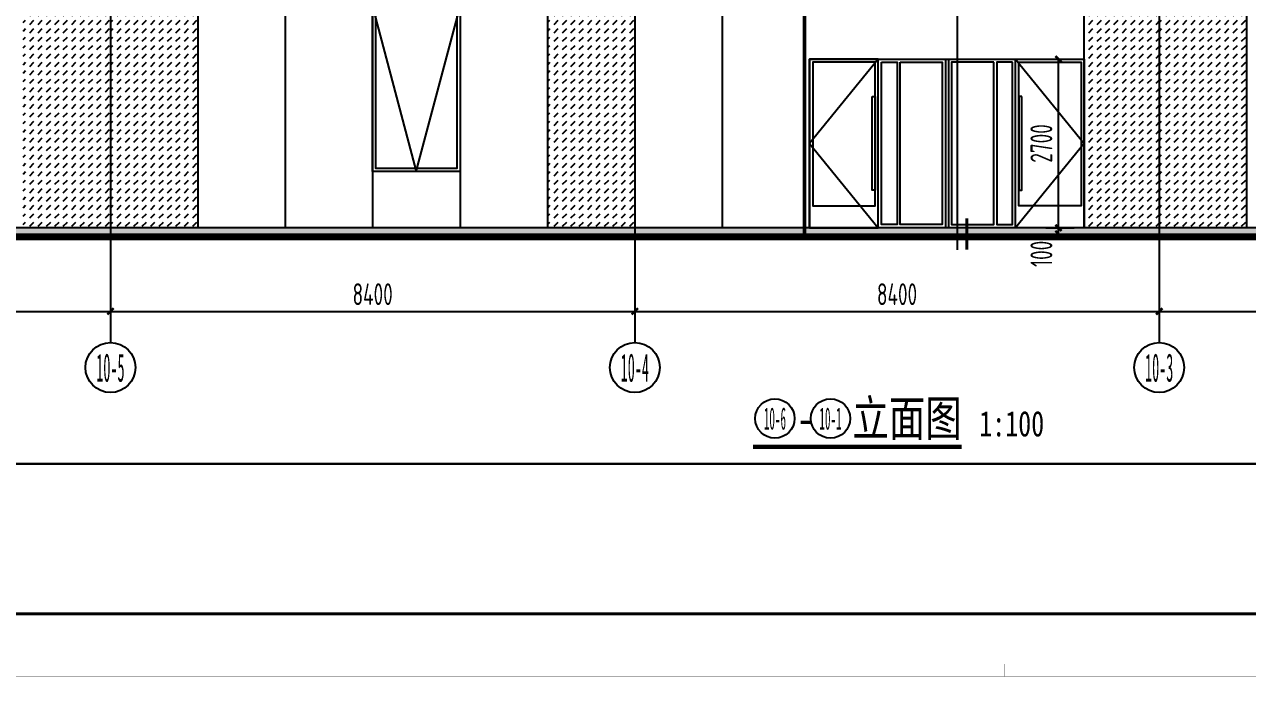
# Model space of a CAD drawing. Extents: x -863035 to 270371, y -8918 to 240488.
# Drawn here: x -372670 to -353077, y 112772 to 123211 of the extents above; entities that cross this region are included whole.
import ezdxf
from ezdxf.enums import TextEntityAlignment as Align

# ---------------------------------------------------------------- set-up
doc = ezdxf.new("R2010")
doc.units = 0
doc.header["$LTSCALE"] = 1000
doc.header["$MEASUREMENT"] = 0
doc.linetypes.add('109-34 轴网$0$L1$0$$AUDIT_BAD_LTYPE1', pattern=[0])
for name, color, linetype in [('01-标注_符号', 200, 'Continuous'), ('01-标注_轴线坐标', 132, 'Continuous'), ('02-TEXT_标注', 130, 'Continuous'), ('02-TEXT_轴号', 7, 'Continuous'), ('05-填充_156', 156, 'Continuous'), ('05-填充_18', 18, 'Continuous'), ('A-C_窗', 140, 'Continuous'), ('AXIS_TEXT', 7, 'Continuous'), ('DIM_SYMB', 3, 'Continuous'), ('E-立面', 255, 'Continuous'), ('E-立面轮廓', 241, 'Continuous'), ('PUB_DIM', 3, 'Continuous')]:
    doc.layers.add(name, color=color, linetype=linetype)
doc.layers.add('04-不打印_辅助线', color=165, linetype='Continuous', plot=False)
doc.styles.add('_TCH_AXIS', font='STXIHEI.TTF')
doc.styles.add('_TCH_DIM_T3', font='ROS1', dxfattribs={"width": 0.75, "bigfont": 'JD'})
doc.styles.add('COMPLEX', font='COMPLEX')
doc.styles.get("Standard").update_dxf_attribs({"font": 'STXIHEI.TTF', "width": 0.75})
doc.dimstyles.new('_TCH_ARCH&&100', dxfattribs={"dimtxt": 350, "dimasz": 100, "dimexe": 250, "dimexo": 300, "dimgap": 100, "dimtad": 1, "dimdec": 0, "dimzin": 0, "dimdsep": 46, "dimtxsty": '_TCH_DIM_T3', "dimblk": 'ARCHTICK', "dimcen": 0.09, "dimclrt": 7, "dimazin": 2, "dimtfac": 1, "dimtdec": 0, "dimtix": 1, "dimtmove": 2, "dimatfit": 3, "dimfxl": 0, "dimtolj": 1, "dimtzin": 0, "dimarcsym": 0})

# ---------------------------------------------------------------- blocks, each defined once
blk = doc.blocks.new('A$C70DF4B89')
at = {"layer": 'A-C_窗'}
for points in [[(-1400, 2640), (0, 2640), (0, 0), (-1400, 0)], [(-1350, 2590), (-50, 2590), (-50, 50), (-1350, 50)]]:
    blk.add_lwpolyline(points, close=True, dxfattribs=at)
blk.add_lwpolyline([(-1400, 2640), (-700, 0), (0, 2640)], dxfattribs=at)
blk = doc.blocks.new('A$C19DA4980')
at = {"layer": 'A-C_窗'}
for points in [[(0, 2700), (4400, 2700), (4400, 0), (0, 0)], [(1100, 2700), (0, 2700), (0, 0), (1100, 0)], [(1050, 2650), (50, 2650), (50, 350), (1050, 350)], [(1150, 2650), (1400, 2650), (1400, 50), (1150, 50)], [(1450, 2650), (2125, 2650), (2125, 50), (1450, 50)], [(2950, 2650), (2275, 2650), (2275, 50), (2950, 50)], [(3250, 2650), (3000, 2650), (3000, 50), (3250, 50)], [(3300, 2700), (4400, 2700), (4400, 0), (3300, 0)], [(3350, 2650), (4350, 2650), (4350, 350), (3350, 350)], [(1000, 2100), (1050, 2100), (1050, 600), (1000, 600)], [(3400, 2100), (3350, 2100), (3350, 600), (3400, 600)]]:
    blk.add_lwpolyline(points, close=True, dxfattribs=at)
for points in [[(1100, 2700), (0, 1350), (1100, 0)], [(2175, 2700), (2175, 0)], [(2225, 2700), (2225, 0)], [(3300, 2700), (4400, 1350), (3300, 0)]]:
    blk.add_lwpolyline(points, dxfattribs=at)
blk = doc.blocks.new('图框-A1')
for points, const_width in [([(0, 0), (841, 0), (841, 594), (0, 594)], 0.05), ([(766, 584), (25, 584), (25, 10), (766, 10)], 0.5)]:
    blk.add_lwpolyline(points, close=True, dxfattribs=dict(const_width=const_width))
at = {"const_width": 0.05}
blk.add_lwpolyline([(420.5, 0), (420.5, 2)], dxfattribs=at)
blk = doc.blocks.new('lghjuytd')
at = {"layer": '04-不打印_辅助线'}
blk.add_lwpolyline([(67010, -23718.3), (7385.4, -23718.3)], dxfattribs=at)
at = {"layer": 'E-立面', "linetype": '109-34 轴网$0$L1$0$$AUDIT_BAD_LTYPE1'}
blk.add_lwpolyline([(7385.4, -23818.3), (66987, -23818.3)], dxfattribs=at)
at = {"layer": 'E-立面轮廓', "const_width": 50}
blk.add_lwpolyline([(36348.5, -23818.3), (36348.5, -17893.3), (26223.5, -17893.3)], dxfattribs=at)
at = {"layer": 'E-立面轮廓', "linetype": '109-34 轴网$0$L1$0$$AUDIT_BAD_LTYPE1', "const_width": 100}
blk.add_lwpolyline([(7385.4, -23868.3), (66987, -23868.3)], dxfattribs=at)
blk = doc.blocks.new('_ArchTick')
at = {"color": 0, "linetype": 'ByBlock', "const_width": 0.4}
blk.add_lwpolyline([(-0.5, -0.5), (0.5, 0.5)], dxfattribs=at)
blk = doc.blocks.new('*D176')
at = {"layer": '01-标注_轴线坐标', "color": 0, "lineweight": -2, "transparency": 16777216}
for p, q in [((-354492, 120818), (-354492, 118368)), ((-346092, 120818), (-346092, 118368)), ((-354492, 118618), (-346092, 118618))]:
    blk.add_line(p, q, dxfattribs=at)
at = {"layer": 'Defpoints', "color": 0, "transparency": 16777216}
for p in [(-354492, 121118), (-346092, 121118), (-346092, 118618)]:
    blk.add_point(p, dxfattribs=at)
at = {"layer": '01-标注_轴线坐标', "color": 0, "lineweight": -2, "transparency": 16777216, "xscale": 100, "yscale": 100, "zscale": 100, "rotation": 180}
blk.add_blockref('_ArchTick', (-354492, 118618), dxfattribs=at)
at = {"layer": '01-标注_轴线坐标', "color": 0, "lineweight": -2, "transparency": 16777216, "xscale": 100, "yscale": 100, "zscale": 100}
blk.add_blockref('_ArchTick', (-346092, 118618), dxfattribs=at)
at = {"layer": '01-标注_轴线坐标', "color": 7, "transparency": 16777216, "insert": (-350292, 118893), "char_height": 350, "attachment_point": 5, "style": '_TCH_DIM_T3'}
blk.add_mtext('\\A1;8400', dxfattribs=at)
blk = doc.blocks.new('*D177')
at = {"layer": '01-标注_轴线坐标', "color": 0, "lineweight": -2, "transparency": 16777216}
for p, q in [((-362892, 120818), (-362892, 118368)), ((-354492, 120818), (-354492, 118368)), ((-362892, 118618), (-354492, 118618))]:
    blk.add_line(p, q, dxfattribs=at)
at = {"layer": 'Defpoints', "color": 0, "transparency": 16777216}
for p in [(-362892, 121118), (-354492, 121118), (-354492, 118618)]:
    blk.add_point(p, dxfattribs=at)
at = {"layer": '01-标注_轴线坐标', "color": 0, "lineweight": -2, "transparency": 16777216, "xscale": 100, "yscale": 100, "zscale": 100, "rotation": 180}
blk.add_blockref('_ArchTick', (-362892, 118618), dxfattribs=at)
at = {"layer": '01-标注_轴线坐标', "color": 0, "lineweight": -2, "transparency": 16777216, "xscale": 100, "yscale": 100, "zscale": 100}
blk.add_blockref('_ArchTick', (-354492, 118618), dxfattribs=at)
at = {"layer": '01-标注_轴线坐标', "color": 7, "transparency": 16777216, "insert": (-358692, 118893), "char_height": 350, "attachment_point": 5, "style": '_TCH_DIM_T3'}
blk.add_mtext('\\A1;8400', dxfattribs=at)
blk = doc.blocks.new('*D178')
at = {"layer": '01-标注_轴线坐标', "color": 0, "lineweight": -2, "transparency": 16777216}
for p, q in [((-371292, 120818), (-371292, 118368)), ((-362892, 120818), (-362892, 118368)), ((-371292, 118618), (-362892, 118618))]:
    blk.add_line(p, q, dxfattribs=at)
at = {"layer": 'Defpoints', "color": 0, "transparency": 16777216}
for p in [(-371292, 121118), (-362892, 121118), (-362892, 118618)]:
    blk.add_point(p, dxfattribs=at)
at = {"layer": '01-标注_轴线坐标', "color": 0, "lineweight": -2, "transparency": 16777216, "xscale": 100, "yscale": 100, "zscale": 100, "rotation": 180}
blk.add_blockref('_ArchTick', (-371292, 118618), dxfattribs=at)
at = {"layer": '01-标注_轴线坐标', "color": 0, "lineweight": -2, "transparency": 16777216, "xscale": 100, "yscale": 100, "zscale": 100}
blk.add_blockref('_ArchTick', (-362892, 118618), dxfattribs=at)
at = {"layer": '01-标注_轴线坐标', "color": 7, "transparency": 16777216, "insert": (-367092, 118893), "char_height": 350, "attachment_point": 5, "style": '_TCH_DIM_T3'}
blk.add_mtext('\\A1;8400', dxfattribs=at)
blk = doc.blocks.new('*D179')
at = {"layer": '01-标注_轴线坐标', "color": 0, "lineweight": -2, "transparency": 16777216}
for p, q in [((-379692, 120818), (-379692, 118368)), ((-371292, 120818), (-371292, 118368)), ((-379692, 118618), (-371292, 118618))]:
    blk.add_line(p, q, dxfattribs=at)
at = {"layer": 'Defpoints', "color": 0, "transparency": 16777216}
for p in [(-379692, 121118), (-371292, 121118), (-371292, 118618)]:
    blk.add_point(p, dxfattribs=at)
at = {"layer": '01-标注_轴线坐标', "color": 0, "lineweight": -2, "transparency": 16777216, "xscale": 100, "yscale": 100, "zscale": 100, "rotation": 180}
blk.add_blockref('_ArchTick', (-379692, 118618), dxfattribs=at)
at = {"layer": '01-标注_轴线坐标', "color": 0, "lineweight": -2, "transparency": 16777216, "xscale": 100, "yscale": 100, "zscale": 100}
blk.add_blockref('_ArchTick', (-371292, 118618), dxfattribs=at)
at = {"layer": '01-标注_轴线坐标', "color": 7, "transparency": 16777216, "insert": (-375492, 118893), "char_height": 350, "attachment_point": 5, "style": '_TCH_DIM_T3'}
blk.add_mtext('\\A1;8400', dxfattribs=at)
blk = doc.blocks.new('_AXISO')
blk.add_circle((0, 0), 0.5)
at = {"layer": 'AXIS_TEXT', "style": 'COMPLEX', "width": 1.041667}
blk.add_attdef('A', text='', height=0.56, dxfattribs=at).set_placement((-0.25, -0.28), (0.25, -0.28), align=Align.FIT)
blk = doc.blocks.new('*D704')
at = {"layer": 'Defpoints', "color": 0, "transparency": 16777216}
for p in [(-356611, 122656), (-356105, 122656), (-356611, 119956)]:
    blk.add_point(p, dxfattribs=at)
at = {"layer": 'PUB_DIM', "color": 0, "lineweight": -2, "transparency": 16777216}
for p, q in [((-356311, 122656), (-355855, 122656)), ((-356105, 119956), (-356105, 122656)), ((-356311, 119956), (-355855, 119956))]:
    blk.add_line(p, q, dxfattribs=at)
at = {"layer": 'PUB_DIM', "color": 0, "lineweight": -2, "transparency": 16777216, "xscale": 100, "yscale": 100, "zscale": 100}
for p, rotation in [((-356105, 122656), 90), ((-356105, 119956), 270)]:
    blk.add_blockref('_ArchTick', p, dxfattribs=dict(at, rotation=rotation))
at = {"layer": 'PUB_DIM', "color": 7, "transparency": 16777216, "insert": (-356380, 121306), "char_height": 350, "attachment_point": 5, "rotation": 90, "style": '_TCH_DIM_T3'}
blk.add_mtext('\\A1;2700', dxfattribs=at)
blk = doc.blocks.new('*D705')
at = {"layer": 'Defpoints', "color": 0, "transparency": 16777216}
for p in [(-356611, 119956), (-356105, 119956), (-356611, 119856)]:
    blk.add_point(p, dxfattribs=at)
at = {"layer": 'PUB_DIM', "color": 0, "lineweight": -2, "transparency": 16777216}
for p, q in [((-356311, 119956), (-355855, 119956)), ((-356105, 119956), (-356105, 120056)), ((-356105, 119856), (-356105, 119956)), ((-356311, 119856), (-355855, 119856)), ((-356105, 119856), (-356105, 119756))]:
    blk.add_line(p, q, dxfattribs=at)
at = {"layer": 'PUB_DIM', "color": 0, "lineweight": -2, "transparency": 16777216, "xscale": 100, "yscale": 100, "zscale": 100}
for p, rotation in [((-356105, 119956), 270), ((-356105, 119856), 90)]:
    blk.add_blockref('_ArchTick', p, dxfattribs=dict(at, rotation=rotation))
at = {"layer": 'PUB_DIM', "color": 7, "transparency": 16777216, "insert": (-356380, 119539), "char_height": 350, "attachment_point": 5, "rotation": 90, "style": '_TCH_DIM_T3'}
blk.add_mtext('\\A1;100', dxfattribs=at)

msp = doc.modelspace()

# ---------------------------------------------------------------- hatches: boundary and pattern name
at = {"layer": '05-填充_156'}
h = msp.add_hatch(dxfattribs=at)
h.set_pattern_fill('DASH', color=256, scale=100, angle=225)
h.set_pattern_definition([(45, (-364099.45, 31344.11), (4e-14, 134.70384), [95.25, -95.25])])
h.paths.add_polyline_path([(-371292.5, 123496.2), (-372692.5, 123496.2), (-372692.5, 119956.2), (-371292.5, 119956.2)])
h = msp.add_hatch(dxfattribs=at)
h.set_pattern_fill('DASH', color=256, scale=100, angle=225)
h.set_pattern_definition([(45, (-362699.45, 31344.11), (4e-14, 134.70384), [95.25, -95.25])])
h.paths.add_polyline_path([(-369892.5, 123496.2), (-371292.5, 123496.2), (-371292.5, 119956.2), (-369892.5, 119956.2)])
h = msp.add_hatch(dxfattribs=at)
h.set_pattern_fill('DASH', color=256, scale=100, angle=225)
h.set_pattern_definition([(45, (-355699.45, 31344.11), (4e-14, 134.70384), [95.25, -95.25])])
h.paths.add_polyline_path([(-362892.5, 123496.2), (-364292.5, 123496.2), (-364292.5, 119956.2), (-362892.5, 119956.2)])
h = msp.add_hatch(dxfattribs=at)
h.set_pattern_fill('DASH', color=256, scale=100, angle=225)
h.set_pattern_definition([(45, (-347269.45, 31344.11), (4e-14, 134.70384), [95.25, -95.25])])
h.paths.add_polyline_path([(-354462.5, 123496.2), (-355692.5, 123496.2), (-355692.5, 119956.2), (-354462.5, 119956.2)])
h = msp.add_hatch(dxfattribs=at)
h.set_pattern_fill('DASH', color=256, scale=100, angle=225)
h.set_pattern_definition([(45, (-345899.45, 31344.11), (4e-14, 134.70384), [95.25, -95.25])])
h.paths.add_polyline_path([(-353092.5, 123496.2), (-354492.5, 123496.2), (-354492.5, 119956.2), (-353092.5, 119956.2)])
at = {"layer": '05-填充_18'}
h = msp.add_hatch(color=256, dxfattribs=at)
h.dxf.hatch_style = 1
h.paths.add_polyline_path([(-382392.5, 119856.2), (-334992.5, 119856.2), (-334992.5, 119956.2), (-382392.5, 119956.2)])

# ---------------------------------------------------------------- linework, layer by layer
at = {"layer": '02-TEXT_标注', "color": 0}
for centre in [(-360648, 116902.9), (-359757.7, 116902.9)]:
    msp.add_circle(centre, 315, dxfattribs=at)
at = {"layer": '04-不打印_辅助线'}
for points in [[(-396516, 116174.5), (-322416, 116174.5), (-322416, 143674.5), (-396516, 143674.5)], [(-322416, 116174.5), (-396516, 116174.5), (-396516, 113774.5), (-322416, 113774.5)]]:
    msp.add_lwpolyline(points, close=True, dxfattribs=at)
msp.add_lwpolyline([(-329505.9, 119956.2), (-389130.6, 119956.2)], dxfattribs=at)
at = {"layer": 'A-C_窗'}
for points in [[(-371292.5, 123496.2), (-371292.5, 119956.2)], [(-369892.5, 123496.2), (-369892.5, 119956.2)], [(-368492.5, 123496.2), (-368492.5, 119956.2)], [(-367092.5, 123496.2), (-367092.5, 119956.2)], [(-365692.5, 123496.2), (-365692.5, 119956.2)], [(-364292.5, 123496.2), (-364292.5, 119956.2)], [(-362892.5, 123496.2), (-362892.5, 119956.2)], [(-361492.5, 123496.2), (-361492.5, 119956.2)], [(-354492.5, 123496.2), (-354492.5, 119956.2)], [(-353092.5, 123496.2), (-353092.5, 119956.2)], [(-334992.5, 119956.2), (-382392.5, 119956.2)]]:
    msp.add_lwpolyline(points, dxfattribs=at)
at = {"layer": 'DIM_SYMB', "color": 0, "const_width": 70}
msp.add_lwpolyline([(-360998, 116447.9), (-357654.9, 116447.9)], dxfattribs=at)
at = {"layer": 'E-立面', "linetype": '109-34 轴网$0$L1$0$$AUDIT_BAD_LTYPE1'}
for points in [[(-360192.5, 123496.2), (-360192.5, 119856.2)], [(-389130.6, 119856.2), (-329528.9, 119856.2)]]:
    msp.add_lwpolyline(points, dxfattribs=at)
at = {"layer": 'E-立面轮廓', "const_width": 50}
msp.add_lwpolyline([(-360167.5, 119856.2), (-360167.5, 125781.2), (-370292.5, 125781.2)], dxfattribs=at)
at = {"layer": 'E-立面轮廓', "linetype": '109-34 轴网$0$L1$0$$AUDIT_BAD_LTYPE1', "const_width": 100}
msp.add_lwpolyline([(-389130.6, 119806.2), (-329528.9, 119806.2)], dxfattribs=at)

# ---------------------------------------------------------------- block references
at = {"xscale": 100, "yscale": 100, "zscale": 100}
msp.add_blockref('图框-A1', (-399016, 112774.5), dxfattribs=at)
at = {"layer": '01-标注_轴线坐标'}
ref = msp.add_blockref('_AXISO', (-371292.5, 117718.3), dxfattribs=dict(at, xscale=800, yscale=800, zscale=800))
ref.add_attrib('A', '10-5', dxfattribs={"layer": '02-TEXT_轴号', "height": 452.55, "style": '_TCH_AXIS', "width": 0.374624}).set_placement((-371518.7, 117492), (-371066.2, 117492), align=Align.FIT)
ref = msp.add_blockref('_AXISO', (-362892.5, 117718.3), dxfattribs=dict(at, xscale=800, yscale=800, zscale=800))
ref.add_attrib('A', '10-4', dxfattribs={"layer": '02-TEXT_轴号', "height": 452.55, "style": '_TCH_AXIS', "width": 0.374624}).set_placement((-363118.7, 117492), (-362666.2, 117492), align=Align.FIT)
ref = msp.add_blockref('_AXISO', (-354492.5, 117718.3), dxfattribs=dict(at, xscale=800, yscale=800, zscale=800))
ref.add_attrib('A', '10-3', dxfattribs={"layer": '02-TEXT_轴号', "height": 452.55, "style": '_TCH_AXIS', "width": 0.374624}).set_placement((-354718.7, 117492), (-354266.2, 117492), align=Align.FIT)
at = {"layer": 'A-C_窗'}
for name, p in [('A$C70DF4B89', (-365692.5, 120856.2)), ('A$C19DA4980', (-360092.5, 119956.2))]:
    msp.add_blockref(name, p, dxfattribs=at)

# ---------------------------------------------------------------- texts
at = {"layer": '02-TEXT_标注', "color": 0, "width": 0.75}
for s, height, p in [('立面图', 570.85, (-359407.7, 116622.9)), ('1:100', 407.75, (-357374.9, 116616)), ('-', 570.9, (-360298, 116622.9))]:
    msp.add_text(s, height=height, dxfattribs=at).set_placement(p)
at = {"layer": '02-TEXT_标注', "color": 0, "width": 0.499498}
for s, p, p2 in [('10-6', (-360826.2, 116724.7), (-360469.8, 116724.7)), ('10-1', (-359935.9, 116724.7), (-359579.5, 116724.7))]:
    msp.add_text(s, height=356.38, dxfattribs=at).set_placement(p, p2, align=Align.FIT)

# ---------------------------------------------------------------- next in the draw order: block references
msp.add_blockref('lghjuytd', (-396516, 143674.5))

# ---------------------------------------------------------------- next in the draw order: linework, layer by layer
at = {"layer": '01-标注_符号'}
msp.add_line((-357724.8, 119604.9), (-357724.8, 142588.6), dxfattribs=at)
at = {"layer": '01-标注_符号', "const_width": 50}
msp.add_lwpolyline([(-357574.8, 119604.9), (-357574.8, 120104.9)], dxfattribs=at)
at = {"layer": '01-标注_轴线坐标'}
for p, q in [((-371292.5, 120818.3), (-371292.5, 118118.3)), ((-362892.5, 120818.3), (-362892.5, 118118.3)), ((-354492.5, 120818.3), (-354492.5, 118118.3))]:
    msp.add_line(p, q, dxfattribs=at)
at = {"layer": 'A-C_窗'}
msp.add_lwpolyline([(-355692.5, 119956.2), (-355692.5, 123471.2)], dxfattribs=at)

# ---------------------------------------------------------------- next in the draw order: dimensions: what is measured, and where the dimension line sits
at = {"layer": '01-标注_轴线坐标'}
for p1, p2, picture, middle in [((-379692.5, 121118.3), (-371292.5, 121118.3), '*D179', (-375492.5, 118893.3)), ((-371292.5, 121118.3), (-362892.5, 121118.3), '*D178', (-367092.5, 118893.3)), ((-362892.5, 121118.3), (-354492.5, 121118.3), '*D177', (-358692.5, 118893.3)), ((-354492.5, 121118.3), (-346092.5, 121118.3), '*D176', (-350292.5, 118893.3))]:
    dim = msp.add_aligned_dim(p1=p1, p2=p2, distance=-2500, dimstyle='_TCH_ARCH&&100', dxfattribs=at)
    dim.commit()
    dim.dimension.update_dxf_attribs({"geometry": picture, "text_midpoint": middle})
at = {"layer": 'PUB_DIM'}
dim = msp.add_aligned_dim(p1=(-356610.9, 119956.2), p2=(-356610.9, 122656.2), distance=-505.4, dimstyle='_TCH_ARCH&&100', dxfattribs=at)
dim.commit()
dim.dimension.update_dxf_attribs({"geometry": '*D704', "text_midpoint": (-356380.4, 121306.2)})
dim = msp.add_linear_dim(base=(-356105.4, 119956.2), p1=(-356610.9, 119856.2), p2=(-356610.9, 119956.2), angle=90, dimstyle='_TCH_ARCH&&100', dxfattribs=at)
dim.commit()
dim.dimension.update_dxf_attribs({"geometry": '*D705', "text_midpoint": (-356380.4, 119538.9), "dimtype": 161})

doc.saveas('drawing.dxf')
